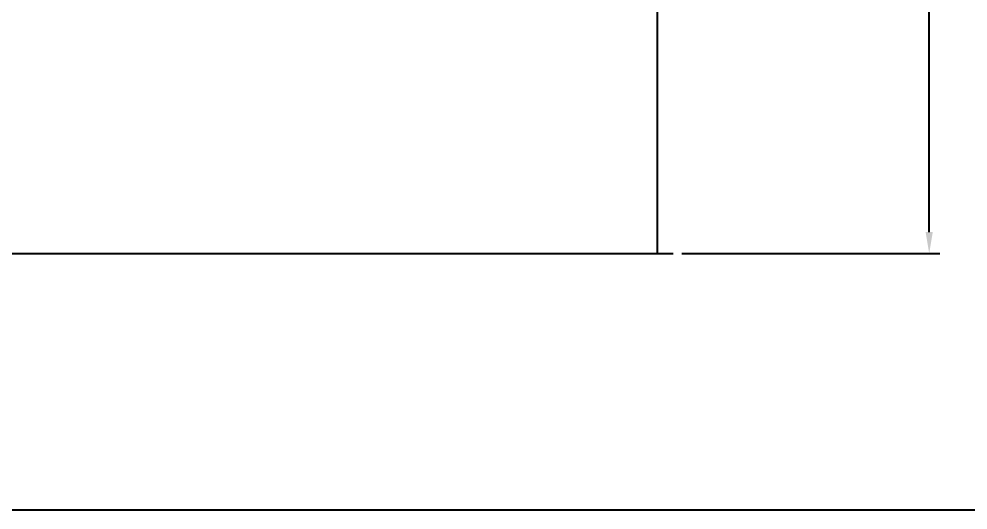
# Model space of a CAD drawing. Header units: millimetres. Extents: x 28 to 12937, y 28 to 4196.
# Drawn here: x 11589 to 12474, y 2096 to 2554 of the extents above; entities that cross this region are included whole.
import ezdxf
from ezdxf.lldxf.tags import DXFTag

# ---------------------------------------------------------------- set-up
doc = ezdxf.new("R2010")
doc.units = ezdxf.units.MM
doc.layers.get('0').update_dxf_attribs({"linetype": 'CONTINUOUS'})
doc.layers.get('Defpoints').update_dxf_attribs({"linetype": 'CONTINUOUS'})
doc.layers.add('1', color=7, linetype='CONTINUOUS')
doc.layers.add('5', color=5, linetype='PHANTOM')
tags = doc.linetypes.add('PHANTOM', pattern=[50.5, 18, -6.5, 6.5, -6.5, 6.5, -6.5]).pattern_tags.tags
tags[14:15] = [DXFTag(74, 4), DXFTag(75, 0), DXFTag(340, '0'), DXFTag(46, 0.0), DXFTag(50, 0.0), DXFTag(44, 0.0), DXFTag(45, 0.0)]
tags[12:13] = [DXFTag(74, 4), DXFTag(75, 0), DXFTag(340, '0'), DXFTag(46, 0.0), DXFTag(50, 0.0), DXFTag(44, 0.0), DXFTag(45, 0.0)]
tags[10:11] = [DXFTag(74, 4), DXFTag(75, 0), DXFTag(340, '0'), DXFTag(46, 0.0), DXFTag(50, 0.0), DXFTag(44, 0.0), DXFTag(45, 0.0)]
tags[8:9] = [DXFTag(74, 4), DXFTag(75, 0), DXFTag(340, '0'), DXFTag(46, 0.0), DXFTag(50, 0.0), DXFTag(44, 0.0), DXFTag(45, 0.0)]
tags[6:7] = [DXFTag(74, 4), DXFTag(75, 0), DXFTag(340, '0'), DXFTag(46, 0.0), DXFTag(50, 0.0), DXFTag(44, 0.0), DXFTag(45, 0.0)]
tags[4:5] = [DXFTag(74, 4), DXFTag(75, 0), DXFTag(340, '0'), DXFTag(46, 0.0), DXFTag(50, 0.0), DXFTag(44, 0.0), DXFTag(45, 0.0)]
doc.dimstyles.get("Standard").update_dxf_attribs({"dimtxt": 0.18, "dimasz": 0.18, "dimexe": 0.18, "dimexo": 0.0625, "dimgap": 0.09, "dimtad": 0, "dimtih": 1, "dimtoh": 1, "dimdec": 4, "dimzin": 0, "dimdsep": 46, "dimtxsty": 'Standard', "dimcen": 0.09, "dimadec": 0, "dimazin": 0, "dimtfac": 1, "dimtdec": 4, "dimtofl": 0, "dimtmove": 0, "dimatfit": 3, "dimfxl": 0, "dimtolj": 1, "dimtzin": 0, "dimarcsym": 0})

# ---------------------------------------------------------------- blocks, each defined once
blk = doc.blocks.new('*D84')
at = {"color": 3, "lineweight": -2}
for p, q in [((12212.23, 3030.36), (12447.62, 3030.36)), ((12437.62, 3010.36), (12437.62, 2702.76)), ((12437.62, 2355.16), (12437.62, 2662.76)), ((12206.82, 2335.16), (12447.62, 2335.16))]:
    blk.add_line(p, q, dxfattribs=at)
at = {"color": 3}
for points in [[(12434.29, 3010.36), (12440.95, 3010.36), (12437.62, 3030.36)], [(12434.29, 2355.16), (12440.95, 2355.16), (12437.62, 2335.16)]]:
    blk.add_solid(points, dxfattribs=at)
at = {"layer": 'Defpoints', "color": 0}
for p in [(12204.23, 3030.36), (12198.82, 2335.16), (12437.62, 2335.16)]:
    blk.add_point(p, dxfattribs=at)
at = {"color": 0, "insert": (12437.62, 2682.76), "char_height": 20, "attachment_point": 5}
blk.add_mtext('\\A1;695', dxfattribs=at)

msp = doc.modelspace()

# ---------------------------------------------------------------- linework, layer by layer
at = {"layer": '1', "color": 1, "linetype": 'ByBlock'}
for p, q in [((12183.81858, 3235.15761), (12183.81858, 2335.15761)), ((10427.68202, 2335.15761), (12198.81858, 2335.15761))]:
    msp.add_line(p, q, dxfattribs=at)
at = {"layer": '5', "color": 212, "linetype": 'ByBlock'}
msp.add_lwpolyline([(9837.14809, 4195.94345), (12937.14809, 4195.94345), (12937.14809, 2095.94345), (9837.14809, 2095.94345)], close=True, dxfattribs=at)

# ---------------------------------------------------------------- dimensions: what is measured, and where the dimension line sits
dim = msp.add_linear_dim(base=(12437.61843, 2335.15761), p1=(12204.2281, 3030.35872), p2=(12198.81858, 2335.15761), angle=90, text='695', dimstyle='Standard', override={"dimtxt": 20, "dimasz": 20, "dimexe": 10, "dimexo": 8, "dimgap": 10, "dimdec": 4, "dimlfac": 1, "dimzin": 8, "dimclrd": 3, "dimclre": 3, "dimtdec": 4, "dimarcsym": 1})
dim.commit()
dim.dimension.update_dxf_attribs({"geometry": '*D84', "text_midpoint": (12437.61843, 2682.75817)})

doc.saveas('drawing.dxf')
